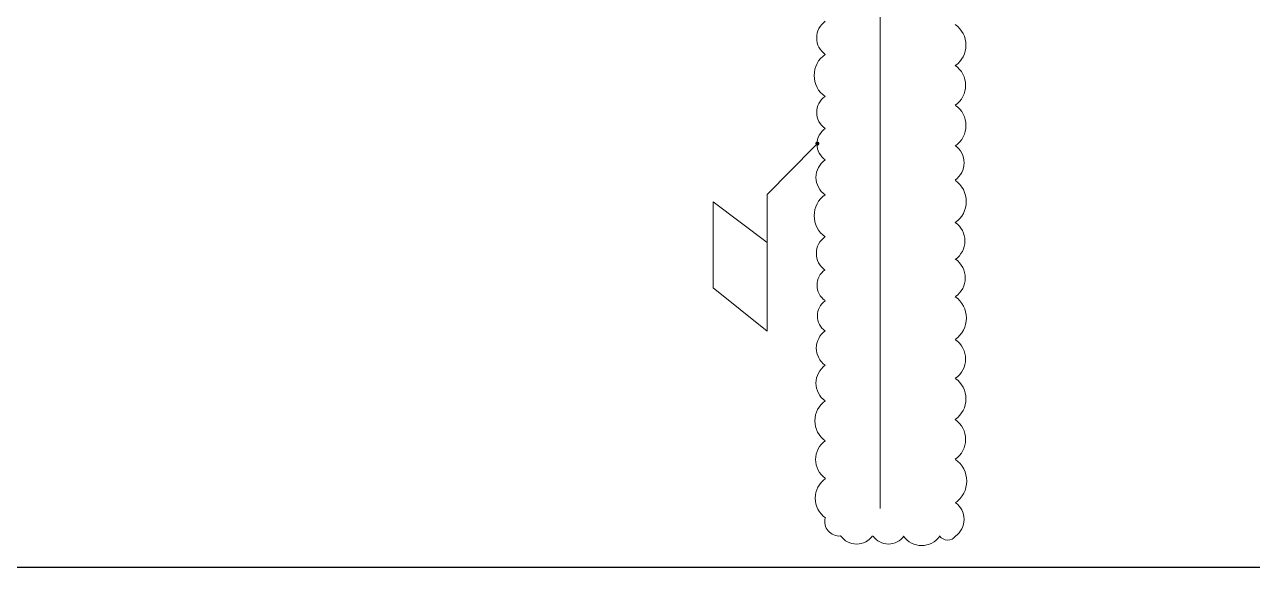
# Model space of a CAD drawing. Header units: millimetres. Extents: x -356862 to 418287, y 0 to 839748.
# Drawn here: x 28.01 to 33.61, y 0.79 to 3.26 of the extents above; entities that cross this region are included whole.
import ezdxf

# ---------------------------------------------------------------- set-up
doc = ezdxf.new("R2010")
doc.units = ezdxf.units.MM
doc.layers.add('PDF _Геометрия', color=7, linetype='Continuous', true_color=0xbababa)
doc.layers.add('PDF _Сплошная заливка', color=7, linetype='Continuous', true_color=0xf50000)

msp = doc.modelspace()

# ---------------------------------------------------------------- linework, layer by layer
at = {"layer": 'PDF _Геометрия', "color": 7, "lineweight": 30}
msp.add_lwpolyline([(13.8952, 46.6089), (46.6089, 46.6089), (46.6089, 0.7858), (13.8952, 0.7858)], close=True, dxfattribs=at)
at = {"layer": 'PDF _Геометрия', "color": 251, "lineweight": 20, "true_color": 0x545454}
msp.add_lwpolyline([(31.9162, 5.4872), (31.9162, 5.4672), (31.9128, 4.2123), (31.9128, 4.139), (31.9128, 1.0541)], dxfattribs=at)
at = {"layer": 'PDF _Геометрия', "color": 1, "lineweight": 20}
msp.add_lwpolyline([(31.6178, 2.7123), (31.6112, 2.704), (31.3962, 2.4874), (31.3962, 2.2907), (31.3962, 2.034)], dxfattribs=at)
for points in [[(32.2552, 2.1908, 0.52054), (32.2552, 2.3587, 0.52054), (32.2555, 2.551)], [(31.6614, 1.8649, 0.52054), (31.6614, 1.7079, 0.52054), (31.6612, 1.5452, 0.52054), (31.6611, 1.3639)], [(32.1835, 0.9294, 0.52054), (32.2561, 0.929, 0.52054), (32.2557, 1.0807, 0.52054), (32.2557, 1.2787)]]:
    msp.add_lwpolyline(points, format="xyb", dxfattribs=at)
msp.add_lwpolyline([(31.3962, 1.8641), (31.3962, 2.2674), (31.1495, 2.454), (31.1495, 2.0607)], close=True, dxfattribs=at)
for centre, radius, start, end in [((31.7147, 3.2014), 0.0925, 125.0024, 234.9976), ((32.1897, 3.1681), 0.1142, 305.0024, 54.9976), ((31.7281, 3.0297), 0.1175, 125.0024, 234.9976), ((32.1914, 2.9847), 0.1108, 305.0024, 54.9976), ((31.7114, 2.8614), 0.0892, 125.0025, 234.9975), ((32.1914, 2.8014), 0.1125, 305.0024, 54.9976), ((31.7114, 2.7164), 0.0875, 125.0024, 234.9976), ((32.1997, 2.6314), 0.0958, 305.0024, 54.9976), ((31.7164, 2.5647), 0.0975, 125.0024, 234.9976), ((31.7281, 2.3897), 0.1175, 125.0024, 234.9976), ((31.7131, 2.2181), 0.0925, 125.0024, 234.9976), ((32.1964, 2.1064), 0.1042, 305.0024, 54.9976), ((31.7097, 2.0731), 0.0858, 125.0024, 234.9976), ((32.1864, 1.9231), 0.1192, 305.0024, 54.9976), ((31.7097, 1.9331), 0.0842, 125.0024, 234.9976), ((32.1947, 1.7364), 0.1075, 305.0024, 54.9976), ((32.1897, 1.5547), 0.1142, 305.0024, 54.9976), ((32.1914, 1.3697), 0.1108, 305.0024, 54.9976), ((31.7214, 1.2781), 0.1042, 125.0024, 234.9976), ((31.7247, 1.1014), 0.1092, 125.0024, 234.9976), ((31.7247, 0.9947), 0.0658, 165.4321, 275.4327), ((31.8047, 0.9814), 0.0892, 215.0025, 324.9975), ((31.9497, 0.9781), 0.0858, 215.0024, 324.9976), ((32.1014, 0.9864), 0.1008, 215.0024, 324.9976)]:
    msp.add_arc(centre, radius, start, end, dxfattribs=at)
at = {"layer": 'PDF _Сплошная заливка', "color": 1, "transparency": 33554559}
for points in [[(31.6245, 2.719), (31.6178, 2.7257), (31.6162, 2.719)], [(31.6162, 2.719), (31.6178, 2.7123), (31.6245, 2.719)], [(31.6245, 2.729), (31.6245, 2.719), (31.6178, 2.7257)], [(31.6178, 2.7123), (31.6245, 2.719), (31.6245, 2.709)], [(31.6328, 2.7257), (31.6245, 2.729), (31.6245, 2.719)], [(31.6345, 2.719), (31.6245, 2.719), (31.6328, 2.7257)], [(31.6245, 2.719), (31.6245, 2.709), (31.6328, 2.7123)], [(31.6328, 2.7123), (31.6345, 2.719), (31.6245, 2.719)]]:
    msp.add_solid(points, dxfattribs=at)

doc.saveas('drawing.dxf')
